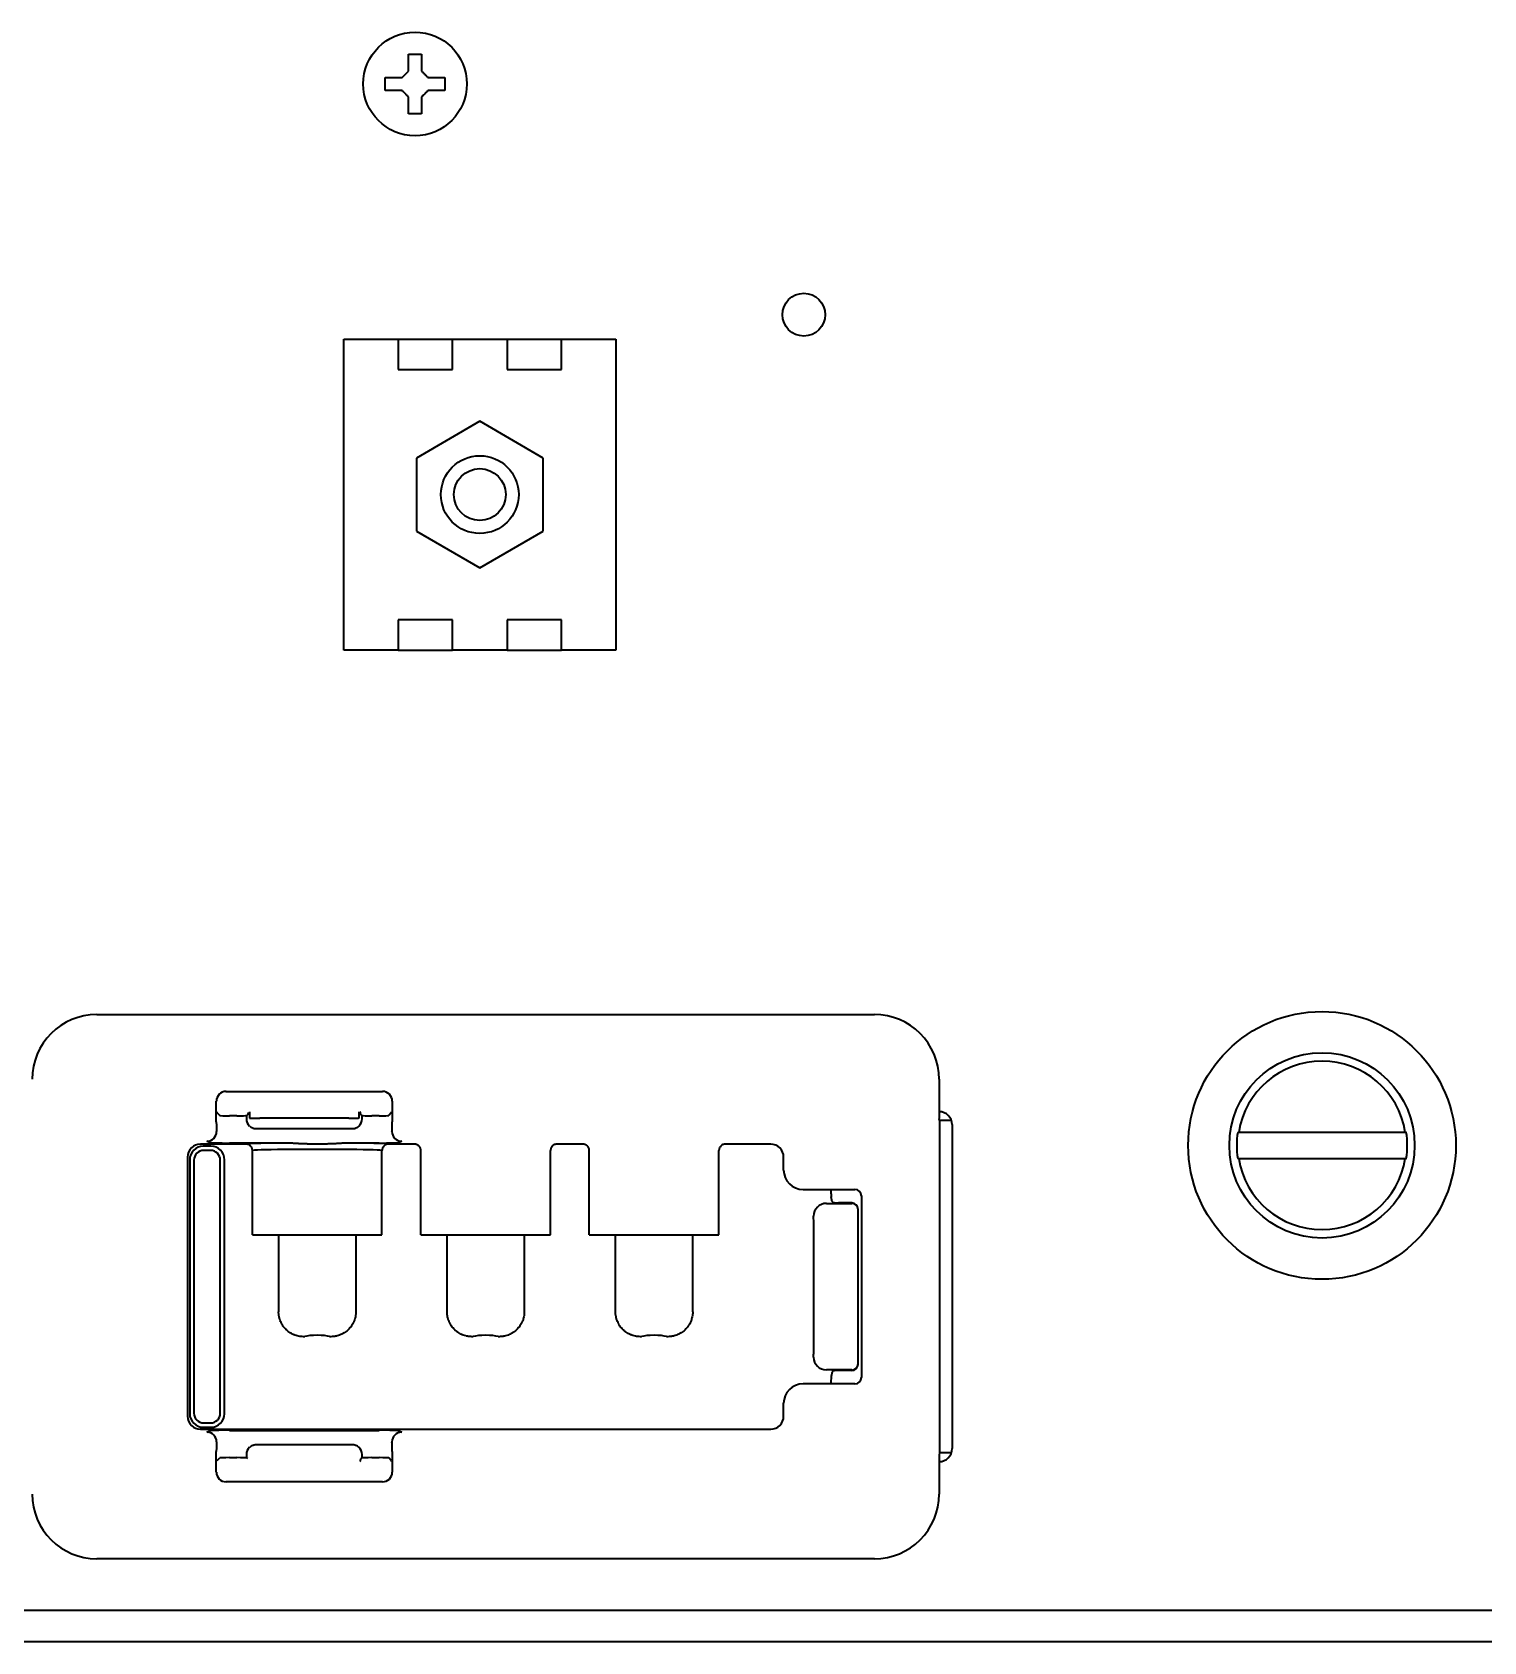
# Model space of a CAD drawing. Extents: x 6327 to 10269, y -393 to 3204.
# Drawn here: x 8973.5 to 9085.6, y 2428.5 to 2552.7 of the extents above; entities that cross this region are included whole.
import ezdxf

# ---------------------------------------------------------------- set-up
doc = ezdxf.new("R2010")
doc.units = 0
doc.header["$LTSCALE"] = 5
doc.layers.add('1', color=7, linetype='CONTINUOUS', true_color=0xffffff)

msp = doc.modelspace()

# ---------------------------------------------------------------- linework, layer by layer
at = {"layer": '1', "color": 7, "linetype": 'Continuous', "lineweight": 35}
for p, q in [((9000.77, 2548.73), (9000.77, 2549.23)), ((9000.77, 2548.23), (9000.77, 2548.73)), ((9005.37, 2549.23), (9005.37, 2548.73)), ((9005.37, 2548.73), (9005.37, 2548.23)), ((8997.57, 2523.55), (8997.57, 2529.05)), ((8997.57, 2529.05), (9001.77, 2529.05)), ((9001.77, 2529.05), (9001.77, 2526.71)), ((9001.77, 2529.05), (9005.97, 2529.05)), ((9005.97, 2526.71), (9005.97, 2529.05)), ((9005.97, 2529.05), (9010.17, 2529.05)), ((9010.17, 2529.05), (9014.37, 2529.05)), ((9010.17, 2529.05), (9010.17, 2526.71)), ((9014.37, 2526.71), (9014.37, 2529.05)), ((9014.37, 2529.05), (9018.57, 2529.05)), ((9018.57, 2529.05), (9018.57, 2523.55)), ((9001.77, 2526.71), (9005.97, 2526.71)), ((9010.17, 2526.71), (9014.37, 2526.71)), ((8997.57, 2510.55), (8997.57, 2523.55)), ((9008.07, 2522.7), (9003.18, 2519.87)), ((9012.97, 2519.87), (9008.07, 2522.7)), ((9018.57, 2523.55), (9018.57, 2510.55)), ((9003.18, 2519.87), (9003.18, 2514.22)), ((9012.97, 2514.22), (9012.97, 2519.87)), ((9003.18, 2514.22), (9008.07, 2511.4)), ((9008.07, 2511.4), (9012.97, 2514.22)), ((8997.57, 2505.05), (8997.57, 2510.55)), ((9018.57, 2510.55), (9018.57, 2505.05)), ((9001.77, 2507.38), (9001.77, 2505.05)), ((9005.97, 2507.38), (9001.77, 2507.38)), ((9005.97, 2505.05), (9005.97, 2507.38)), ((9010.17, 2507.38), (9010.17, 2505.05)), ((9014.37, 2507.38), (9010.17, 2507.38)), ((9014.37, 2505.05), (9014.37, 2507.38)), ((9001.77, 2505.05), (8997.57, 2505.05)), ((9001.77, 2505.05), (9005.97, 2505.05)), ((9010.17, 2505.05), (9005.97, 2505.05)), ((9010.17, 2505.05), (9014.37, 2505.05)), ((9018.57, 2505.05), (9014.37, 2505.05)), ((8978.52, 2476.93), (9038.52, 2476.93)), ((9043.52, 2471.93), (9043.52, 2469.14)), ((8988.48, 2470.99), (9000.56, 2470.99)), ((8987.73, 2468.65), (8987.73, 2470.24)), ((8987.8, 2469.34), (8987.8, 2469.43)), ((8987.8, 2469.34), (8988, 2469.14)), ((8989.31, 2469.12), (8988.75, 2469.12)), ((8990.13, 2469.19), (8990.06, 2469.14)), ((8990.06, 2469.14), (8990.06, 2468.88)), ((8990.3, 2469.43), (8990.3, 2468.93)), ((8998.75, 2468.93), (8998.75, 2469.43)), ((8998.99, 2469.14), (8998.92, 2469.19)), ((8998.99, 2468.88), (8998.99, 2469.14)), ((9000.3, 2469.12), (8999.74, 2469.12)), ((9001.24, 2469.34), (9001.05, 2469.14)), ((9001.25, 2469.43), (9001.24, 2469.34)), ((9001.31, 2470.24), (9001.31, 2468.65)), ((8990.3, 2468.93), (8990.33, 2468.93)), ((8990.33, 2468.93), (8991.08, 2468.93)), ((8990.81, 2468.13), (8991.08, 2468.13)), ((8997.97, 2468.93), (8991.08, 2468.93)), ((8991.08, 2468.13), (8997.97, 2468.13)), ((8997.97, 2468.93), (8998.72, 2468.93)), ((8997.97, 2468.13), (8998.24, 2468.13)), ((8998.75, 2468.93), (8998.72, 2468.93)), ((9043.56, 2468.75), (9043.53, 2468.89)), ((9044.47, 2468.75), (9043.56, 2468.75)), ((9043.56, 2468.75), (9043.56, 2443.1)), ((9044.52, 2468.43), (9044.52, 2443.43)), ((8990.02, 2466.93), (8986.52, 2466.93)), ((8987.32, 2466.77), (8986.73, 2466.77)), ((8987.25, 2467.03), (8987.01, 2467.15)), ((8992.79, 2467.01), (8988.75, 2467.01)), ((9000.3, 2467.01), (8998.26, 2467.01)), ((9003.02, 2466.93), (9001.02, 2466.93)), ((9002.04, 2467.15), (9001.8, 2467.03)), ((9016.02, 2466.93), (9014.02, 2466.93)), ((9030.52, 2466.93), (9027.02, 2466.93)), ((9066.65, 2467.83), (9066.57, 2467.83)), ((9079.58, 2467.83), (9079.5, 2467.83)), ((8985.52, 2465.93), (8985.52, 2445.93)), ((8985.68, 2465.72), (8985.68, 2446.13)), ((8986.01, 2465.69), (8986.01, 2446.16)), ((8987.29, 2466.44), (8986.76, 2466.44)), ((8988.04, 2446.16), (8988.04, 2465.69)), ((8988.37, 2446.13), (8988.37, 2465.72)), ((8990.52, 2459.93), (8990.52, 2466.43)), ((9000.52, 2459.93), (9000.52, 2466.43)), ((9003.52, 2459.93), (9003.52, 2466.43)), ((9013.52, 2459.93), (9013.52, 2466.43)), ((9016.52, 2459.93), (9016.52, 2466.43)), ((9026.52, 2459.93), (9026.52, 2466.43)), ((9031.52, 2464.93), (9031.52, 2465.93)), ((9066.57, 2465.83), (9066.65, 2465.83)), ((9079.5, 2465.83), (9079.58, 2465.83)), ((9033.02, 2463.43), (9033.25, 2463.43)), ((9033.25, 2463.43), (9037.02, 2463.43)), ((9035.17, 2463.35), (9035.17, 2463.4)), ((9037.52, 2462.93), (9037.52, 2448.93)), ((9034.83, 2462.35), (9036.77, 2462.35)), ((9035.26, 2462.48), (9035.18, 2462.85)), ((9036.77, 2462.4), (9035.76, 2462.4)), ((9037.27, 2461.86), (9037.27, 2461.89)), ((9037.27, 2460.87), (9037.27, 2461.86)), ((9033.83, 2460.87), (9033.83, 2450.98)), ((9037.27, 2450.98), (9037.27, 2460.87)), ((8990.52, 2459.93), (9000.52, 2459.93)), ((8992.54, 2459.93), (8992.54, 2454)), ((8998.5, 2459.93), (8998.5, 2454)), ((9003.52, 2459.93), (9013.52, 2459.93)), ((9005.54, 2454), (9005.54, 2459.93)), ((9011.5, 2459.93), (9011.5, 2454)), ((9016.52, 2459.93), (9026.52, 2459.93)), ((9018.54, 2454), (9018.54, 2459.93)), ((9024.5, 2454), (9024.5, 2459.93)), ((9037.27, 2449.99), (9037.27, 2450.98)), ((9036.77, 2449.5), (9034.83, 2449.5)), ((9035.26, 2449.37), (9035.18, 2449)), ((9036.77, 2449.46), (9035.76, 2449.46)), ((9037.27, 2449.96), (9037.27, 2449.99)), ((9033.25, 2448.43), (9033.02, 2448.43)), ((9037.02, 2448.43), (9033.25, 2448.43)), ((9035.17, 2448.45), (9035.17, 2448.51)), ((9031.52, 2445.93), (9031.52, 2446.93)), ((8986.52, 2444.93), (9030.52, 2444.93)), ((8986.73, 2445.08), (8987.32, 2445.08)), ((8986.76, 2445.41), (8987.29, 2445.41)), ((8987.01, 2444.7), (8987.25, 2444.82)), ((8988.75, 2444.84), (9000.3, 2444.84)), ((9001.8, 2444.82), (9002.04, 2444.7)), ((8987.73, 2441.61), (8987.73, 2443.2)), ((8991.08, 2443.73), (8990.81, 2443.73)), ((8997.97, 2443.73), (8991.08, 2443.73)), ((8998.24, 2443.73), (8997.97, 2443.73)), ((9001.31, 2443.2), (9001.31, 2441.61)), ((9043.56, 2443.1), (9043.53, 2442.96)), ((9044.47, 2443.1), (9043.56, 2443.1)), ((8987.8, 2442.52), (8988, 2442.71)), ((8989.31, 2442.73), (8988.75, 2442.73)), ((8990.06, 2442.98), (8990.06, 2442.71)), ((8990.06, 2442.71), (8990.13, 2442.66)), ((8998.92, 2442.66), (8998.99, 2442.71)), ((8998.99, 2442.71), (8998.99, 2442.98)), ((9000.3, 2442.73), (8999.73, 2442.73)), ((9001.24, 2442.52), (9001.05, 2442.71)), ((9001.24, 2442.52), (9001.25, 2442.43)), ((9043.52, 2442.72), (9043.52, 2439.93)), ((9000.56, 2440.86), (8988.48, 2440.86)), ((9038.52, 2434.93), (8978.52, 2434.93)), ((9134.06, 2430.93), (8717.37, 2430.93)), ((9090.94, 2428.53), (8834.5, 2428.53))]:
    msp.add_line(p, q, dxfattribs=at)
for centre, radius in [((9003.07, 2548.73), 4), ((9033.07, 2530.93), 1.65), ((9008.07, 2517.05), 3), ((9008.07, 2517.05), 2), ((9073.07, 2466.83), 10.33), ((9073.07, 2466.83), 7.15)]:
    msp.add_circle(centre, radius, dxfattribs=at)
for centre, radius, start, end in [((8978.52, 2471.93), 5, 90, 180), ((9038.52, 2471.93), 5, 0, 90), ((9073.07, 2466.83), 6.5, 8.8499, 171.1501), ((9043.52, 2468.43), 1, 0, 90), ((8986.52, 2465.93), 1, 90, 180), ((9030.52, 2465.93), 1, 0, 90), ((9073.07, 2466.83), 6.58, 171.2603, 188.7397), ((9073.07, 2466.83), 6.58, 351.2603, 8.7397), ((9073.07, 2466.83), 6.5, 188.8499, 351.1501), ((9037.02, 2462.93), 0.5, 0, 90), ((9037.02, 2448.93), 0.5, 270, 0), ((8986.52, 2445.93), 1, 180, 270), ((9030.52, 2445.93), 1, 270, 0), ((9043.52, 2443.43), 1, 270, 0), ((8978.52, 2439.93), 5, 180, 270), ((9038.52, 2439.93), 5, 270, 0)]:
    msp.add_arc(centre, radius, start, end, dxfattribs=at)
for centre, major_axis, ratio, start_param, end_param in [((8988.49, 2470.24), (0.532, -0.532), 0.996359, 2.356803, 3.926382), ((9000.56, 2470.24), (-0.532, -0.532), 0.996359, 2.356803, 3.926382), ((8988.75, 2469.14), (0.75, 0), 0.034921, 3.176499, 4.712389), ((8989.31, 2469.14), (0.755, 0), 0.034921, 4.712389, 6.230825), ((8999.74, 2469.14), (0.755, 0), 0.034921, 3.193953, 4.712389), ((9000.3, 2469.14), (0.75, 0), 0.034921, 4.712389, 6.248279), ((9043.53, 2469.14), (0, -0.25), 0.034921, 4.712389, 6.108652), ((8987.01, 2467.9), (-0.335, -0.671), 0.999239, 0.46383, 2.034018), ((8987.76, 2468.65), (0, -0.75), 0.034921, 4.712389, 6.265732), ((8990.81, 2468.88), (0.753, 0), 0.995884, 3.141593, 3.977903), ((8998.23, 2468.88), (0.753, 0), 0.995884, 5.446875, 6.283185), ((9001.29, 2468.65), (0, -0.75), 0.034921, 0.017453, 1.570796), ((9002.04, 2467.9), (0.335, -0.671), 0.999239, 4.249168, 5.819355), ((8986.73, 2465.72), (-0.743, 0.743), 0.999695, 5.497939, 7.068431), ((8988.75, 2467.04), (1.5, 0), 0.017455, 3.176499, 4.712389), ((8987.32, 2465.72), (0.743, 0.743), 0.999695, 5.497939, 7.068431), ((8995.52, 2466.93), (5.5, 0), 0.017455, 2.091232, 3.140006), ((8995.52, 2466.93), (5.5, 0), 0.017455, 0.001587, 1.050361), ((9000.3, 2467.04), (1.5, 0), 0.017455, 4.712389, 6.248279), ((8986.76, 2465.69), (0.53, 0.53), 0.999695, 0.78555, 2.356042), ((8987.29, 2465.69), (0.53, -0.53), 0.999695, 0.78555, 2.356042), ((8995.52, 2466.43), (5, 0), 0.019201, 0, 3.141593), ((9033.02, 2464.93), (1.5, 0), 0.999848, 3.141593, 4.712389), ((9035.19, 2463.35), (0, -0.5), 0.034921, 4.712389, 6.108652), ((9034.83, 2461.37), (0.995, 0.099), 0.984662, 1.473629, 3.041395), ((9035.76, 2462.49), (0.5, 0), 0.176327, 3.176499, 4.712389), ((9036.77, 2461.89), (0, 0.508), 0.984808, 4.712389, 6.283185), ((9036.77, 2461.86), (-0.5, 0), 0.984808, 3.141593, 4.712389), ((9033.83, 2460.87), (0, -0.5), 0.017455, 1.570796, 2.96706), ((8995.52, 2451.99), (1.07, 0), 0.176327, 0.462409, 2.679184), ((9008.52, 2451.99), (1.07, 0), 0.176327, 0.462409, 2.679184), ((9021.52, 2451.99), (1.07, 0), 0.176327, 0.462409, 2.679184), ((9033.83, 2450.98), (0, -0.5), 0.017455, 0.174533, 1.570796), ((9034.83, 2450.49), (0.995, -0.099), 0.984662, 3.241791, 4.809556), ((9035.76, 2449.37), (0.5, 0), 0.176327, 1.570796, 3.106686), ((9036.77, 2449.99), (-0.5, 0), 0.984808, 1.570796, 3.141593), ((9036.77, 2449.96), (0, 0.508), 0.984808, 3.141593, 4.712389), ((9033.02, 2446.93), (-1.5, 0), 0.999848, 4.712389, 6.283185), ((9035.19, 2448.51), (0, -0.5), 0.034921, 3.316126, 4.712389), ((8986.73, 2446.13), (-0.743, -0.743), 0.999695, 5.497939, 7.068431), ((8986.76, 2446.16), (-0.53, 0.53), 0.999695, 0.78555, 2.356042), ((8987.29, 2446.16), (-0.53, -0.53), 0.999695, 0.78555, 2.356042), ((8987.32, 2446.13), (0.743, -0.743), 0.999695, 5.497939, 7.068431), ((8987.01, 2443.95), (-0.335, 0.671), 0.999239, 4.249168, 5.819355), ((8988.75, 2444.82), (1.5, 0), 0.017455, 1.570796, 3.106686), ((9000.3, 2444.82), (1.5, 0), 0.017455, 0.034907, 1.570796), ((9002.04, 2443.95), (0.335, 0.671), 0.999239, 0.46383, 2.034018), ((8987.76, 2443.2), (0, -0.75), 0.034921, 3.159046, 4.712389), ((8990.81, 2442.98), (0.753, 0), 0.995902, 2.301583, 3.141593), ((8998.23, 2442.98), (0.753, 0), 0.995902, 0, 0.84001), ((9001.29, 2443.2), (0, -0.75), 0.034921, 1.570796, 3.124139), ((8988.75, 2442.71), (0.75, 0), 0.034921, 1.570796, 3.106686), ((8989.31, 2442.71), (0.75, 0), 0.034921, 0.05236, 1.570796), ((8999.73, 2442.71), (0.75, 0), 0.034921, 1.570796, 3.089233), ((9000.3, 2442.71), (0.75, 0), 0.034921, 0.034907, 1.570796), ((9043.53, 2442.72), (0, -0.25), 0.034921, 3.316126, 4.712389), ((8988.49, 2441.62), (-0.532, -0.532), 0.996359, 5.498396, 7.067974), ((9000.56, 2441.62), (0.532, -0.532), 0.996359, 5.498396, 7.067974)]:
    msp.add_ellipse(centre, major_axis=major_axis, ratio=ratio, start_param=start_param, end_param=end_param, dxfattribs=at)
for points in [[(9002.57, 2549.73), (9002.57, 2549.78), (9002.57, 2549.89), (9002.57, 2550.05), (9002.57, 2550.21), (9002.57, 2550.36), (9002.57, 2550.52), (9002.57, 2550.67), (9002.57, 2550.84), (9002.57, 2550.96), (9002.57, 2551.03)], [(9002.57, 2551.03), (9002.74, 2551.03), (9003.07, 2551.03), (9003.41, 2551.03), (9003.57, 2551.03)], [(9002.07, 2549.23), (9002.1, 2549.25), (9002.14, 2549.3), (9002.22, 2549.37), (9002.29, 2549.44), (9002.36, 2549.51), (9002.43, 2549.58), (9002.5, 2549.65), (9002.55, 2549.7), (9002.57, 2549.73)], [(9003.57, 2549.73), (9003.6, 2549.7), (9003.65, 2549.65), (9003.72, 2549.58), (9003.8, 2549.5), (9003.87, 2549.43), (9003.93, 2549.36), (9004, 2549.3), (9004.05, 2549.25), (9004.07, 2549.23)], [(9004.07, 2549.23), (9004.13, 2549.23), (9004.24, 2549.23), (9004.4, 2549.23), (9004.56, 2549.23), (9004.71, 2549.23), (9004.86, 2549.23), (9005.02, 2549.23), (9005.19, 2549.23), (9005.31, 2549.23), (9005.37, 2549.23)], [(9002.07, 2548.23), (9002.02, 2548.23), (9001.91, 2548.23), (9001.75, 2548.23), (9001.59, 2548.23), (9001.43, 2548.23), (9001.28, 2548.23), (9001.13, 2548.23), (9000.96, 2548.23), (9000.84, 2548.23), (9000.77, 2548.23)], [(9002.57, 2547.73), (9002.55, 2547.75), (9002.5, 2547.8), (9002.42, 2547.88), (9002.35, 2547.95), (9002.28, 2548.02), (9002.21, 2548.09), (9002.14, 2548.16), (9002.1, 2548.2), (9002.07, 2548.23)], [(9004.07, 2548.23), (9004.05, 2548.2), (9004, 2548.15), (9003.93, 2548.08), (9003.86, 2548.01), (9003.79, 2547.94), (9003.72, 2547.87), (9003.64, 2547.8), (9003.6, 2547.75), (9003.57, 2547.73)], [(9003.57, 2547.73), (9003.57, 2547.67), (9003.57, 2547.56), (9003.57, 2547.4), (9003.57, 2547.24), (9003.57, 2547.09), (9003.57, 2546.94), (9003.57, 2546.78), (9003.57, 2546.61), (9003.57, 2546.49), (9003.57, 2546.43)], [(9003.57, 2546.43), (9003.41, 2546.43), (9003.07, 2546.43), (9002.74, 2546.43), (9002.57, 2546.43)], [(9079.5, 2467.83), (9079.23, 2467.83), (9078.71, 2467.83), (9078, 2467.83), (9077.35, 2467.83), (9076.75, 2467.83), (9076.19, 2467.83), (9075.69, 2467.83), (9075.23, 2467.83), (9074.81, 2467.83), (9074.44, 2467.83), (9074.1, 2467.83), (9073.81, 2467.83), (9073.56, 2467.83), (9073.32, 2467.83), (9073.07, 2467.83), (9072.83, 2467.83), (9072.58, 2467.83), (9072.33, 2467.83), (9072.04, 2467.83), (9071.71, 2467.83), (9071.33, 2467.83), (9070.92, 2467.83), (9070.46, 2467.83), (9069.95, 2467.83), (9069.4, 2467.83), (9068.8, 2467.83), (9068.14, 2467.83), (9067.43, 2467.83), (9066.92, 2467.83), (9066.65, 2467.83)], [(9066.65, 2465.83), (9066.92, 2465.83), (9067.43, 2465.83), (9068.14, 2465.83), (9068.8, 2465.83), (9069.4, 2465.83), (9069.95, 2465.83), (9070.46, 2465.83), (9070.92, 2465.83), (9071.34, 2465.83), (9071.71, 2465.83), (9072.04, 2465.83), (9072.33, 2465.83), (9072.59, 2465.83), (9072.83, 2465.83), (9073.07, 2465.83), (9073.32, 2465.83), (9073.56, 2465.83), (9073.82, 2465.83), (9074.11, 2465.83), (9074.44, 2465.83), (9074.81, 2465.83), (9075.23, 2465.83), (9075.69, 2465.83), (9076.2, 2465.83), (9076.75, 2465.83), (9077.35, 2465.83), (9078, 2465.83), (9078.71, 2465.83), (9079.23, 2465.83), (9079.5, 2465.83)]]:
    msp.add_open_spline(points, degree=3, dxfattribs=at)
for points, knots in [([(9003.57, 2551.03), (9003.57, 2550.82), (9003.57, 2550.61), (9003.57, 2550.29), (9003.57, 2550.18), (9003.57, 2549.95), (9003.57, 2549.84), (9003.57, 2549.73)], [0, 0, 0, 0, 0.5, 0.5, 0.75, 0.75, 1, 1, 1, 1]), ([(9000.77, 2549.23), (9000.98, 2549.23), (9001.19, 2549.23), (9001.51, 2549.23), (9001.62, 2549.23), (9001.84, 2549.23), (9001.96, 2549.23), (9002.07, 2549.23)], [0, 0, 0, 0, 0.5, 0.5, 0.75, 0.75, 1, 1, 1, 1]), ([(9002.57, 2546.43), (9002.57, 2546.63), (9002.57, 2546.84), (9002.57, 2547.16), (9002.57, 2547.27), (9002.57, 2547.5), (9002.57, 2547.61), (9002.57, 2547.73)], [0, 0, 0, 0, 0.5, 0.5, 0.75, 0.75, 1, 1, 1, 1]), ([(9005.37, 2548.23), (9005.17, 2548.23), (9004.96, 2548.23), (9004.64, 2548.23), (9004.53, 2548.23), (9004.3, 2548.23), (9004.19, 2548.23), (9004.07, 2548.23)], [0, 0, 0, 0, 0.5, 0.5, 0.75, 0.75, 1, 1, 1, 1]), ([(8990.19, 2469.38), (8990.19, 2469.38), (8990.19, 2469.36), (8990.18, 2469.32), (8990.17, 2469.27), (8990.16, 2469.23), (8990.14, 2469.2), (8990.13, 2469.19), (8990.13, 2469.19)], [0, 0, 0, 0, 0.005451, 0.204361, 0.403271, 0.60218, 0.80109, 1, 1, 1, 1]), ([(8998.92, 2469.19), (8998.91, 2469.19), (8998.9, 2469.2), (8998.89, 2469.24), (8998.88, 2469.26), (8998.87, 2469.3), (8998.87, 2469.32), (8998.86, 2469.35), (8998.85, 2469.37), (8998.85, 2469.4), (8998.85, 2469.41), (8998.84, 2469.42)], [0, 0, 0, 0, 0.301376, 0.301376, 0.602751, 0.602751, 0.753439, 0.753439, 0.904127, 0.904127, 1, 1, 1, 1]), ([(8990.31, 2468.32), (8990.33, 2468.3), (8990.34, 2468.29), (8990.38, 2468.26), (8990.4, 2468.25), (8990.46, 2468.21), (8990.5, 2468.19), (8990.55, 2468.17), (8990.56, 2468.17), (8990.59, 2468.16), (8990.62, 2468.15), (8990.65, 2468.14), (8990.72, 2468.13), (8990.76, 2468.13), (8990.81, 2468.13)], [0, 0, 0, 0, 0.125, 0.125, 0.25, 0.25, 0.5, 0.5, 0.5625, 0.5625, 0.625, 0.75, 0.75, 1, 1, 1, 1]), ([(8998.24, 2468.13), (8998.25, 2468.13), (8998.26, 2468.13), (8998.29, 2468.13), (8998.3, 2468.13), (8998.33, 2468.13), (8998.38, 2468.14), (8998.43, 2468.15), (8998.46, 2468.16), (8998.49, 2468.17), (8998.5, 2468.17), (8998.55, 2468.19), (8998.59, 2468.21), (8998.65, 2468.25), (8998.67, 2468.26), (8998.7, 2468.29), (8998.72, 2468.3), (8998.74, 2468.32)], [0, 0, 0, 0, 0.0625, 0.0625, 0.125, 0.125, 0.25, 0.375, 0.4375, 0.4375, 0.5, 0.5, 0.75, 0.75, 0.875, 0.875, 1, 1, 1, 1]), ([(8990.52, 2466.43), (8990.52, 2466.46), (8990.52, 2466.49), (8990.51, 2466.54), (8990.51, 2466.56), (8990.5, 2466.59), (8990.49, 2466.6), (8990.47, 2466.65), (8990.46, 2466.68), (8990.43, 2466.72), (8990.42, 2466.73), (8990.4, 2466.76), (8990.39, 2466.77), (8990.35, 2466.8), (8990.33, 2466.82), (8990.29, 2466.85), (8990.27, 2466.86), (8990.24, 2466.87), (8990.21, 2466.89), (8990.18, 2466.9), (8990.15, 2466.91), (8990.14, 2466.91), (8990.09, 2466.92), (8990.06, 2466.93), (8990.02, 2466.93)], [0, 0, 0, 0, 0.125, 0.125, 0.1875, 0.1875, 0.25, 0.25, 0.375, 0.375, 0.4375, 0.4375, 0.5, 0.5, 0.625, 0.625, 0.6875, 0.6875, 0.75, 0.8125, 0.8125, 0.875, 0.875, 1, 1, 1, 1]), ([(8995.52, 2466.92), (8995.49, 2466.92), (8995.43, 2466.92), (8995.35, 2466.92), (8995.26, 2466.92), (8995.17, 2466.93), (8995.08, 2466.93), (8994.99, 2466.93), (8994.9, 2466.93), (8994.81, 2466.93), (8994.72, 2466.94), (8994.63, 2466.94), (8994.54, 2466.94), (8994.45, 2466.95), (8994.36, 2466.95), (8994.27, 2466.96), (8994.18, 2466.96), (8994.1, 2466.96), (8994.03, 2466.97), (8993.97, 2466.97), (8993.9, 2466.97), (8993.84, 2466.98), (8993.78, 2466.98), (8993.72, 2466.98), (8993.67, 2466.99), (8993.61, 2466.99), (8993.55, 2466.99), (8993.5, 2466.99), (8993.44, 2466.99), (8993.39, 2467), (8993.33, 2467), (8993.28, 2467), (8993.23, 2467), (8993.18, 2467), (8993.12, 2467.01), (8993.07, 2467.01), (8993.02, 2467.01), (8992.98, 2467.01), (8992.93, 2467.01), (8992.88, 2467.01), (8992.83, 2467.01), (8992.8, 2467.01), (8992.79, 2467.01)], [0, 0, 0, 0, 0.031567, 0.063213, 0.094945, 0.126766, 0.158683, 0.1907, 0.222824, 0.25506, 0.287412, 0.319888, 0.352493, 0.385232, 0.418112, 0.451138, 0.484317, 0.517655, 0.54066, 0.563411, 0.585907, 0.608148, 0.630137, 0.651871, 0.673353, 0.694581, 0.715557, 0.736281, 0.756752, 0.776972, 0.796939, 0.816655, 0.836119, 0.855332, 0.874294, 0.893005, 0.911465, 0.929673, 0.947631, 0.965338, 0.982794, 1, 1, 1, 1]), ([(8998.26, 2467.01), (8998.24, 2467.01), (8998.22, 2467.01), (8998.18, 2467.01), (8998.14, 2467.01), (8998.09, 2467.01), (8998.05, 2467.01), (8998.01, 2467.01), (8997.97, 2467.01), (8997.93, 2467.01), (8997.89, 2467), (8997.85, 2467), (8997.81, 2467), (8997.77, 2467), (8997.73, 2467), (8997.69, 2467), (8997.65, 2467), (8997.61, 2466.99), (8997.56, 2466.99), (8997.52, 2466.99), (8997.48, 2466.99), (8997.44, 2466.99), (8997.4, 2466.99), (8997.36, 2466.98), (8997.32, 2466.98), (8997.28, 2466.98), (8997.24, 2466.98), (8997.2, 2466.98), (8997.16, 2466.97), (8997.11, 2466.97), (8997.07, 2466.97), (8997.03, 2466.97), (8996.99, 2466.96), (8996.95, 2466.96), (8996.91, 2466.96), (8996.87, 2466.96), (8996.83, 2466.96), (8996.78, 2466.95), (8996.74, 2466.95), (8996.7, 2466.95), (8996.66, 2466.95), (8996.62, 2466.95), (8996.58, 2466.95), (8996.54, 2466.94), (8996.49, 2466.94), (8996.45, 2466.94), (8996.41, 2466.94), (8996.37, 2466.94), (8996.33, 2466.94), (8996.28, 2466.93), (8996.24, 2466.93), (8996.2, 2466.93), (8996.16, 2466.93), (8996.12, 2466.93), (8996.07, 2466.93), (8996.03, 2466.93), (8995.99, 2466.93), (8995.95, 2466.93), (8995.9, 2466.93), (8995.86, 2466.92), (8995.82, 2466.92), (8995.78, 2466.92), (8995.73, 2466.92), (8995.69, 2466.92), (8995.65, 2466.92), (8995.61, 2466.92), (8995.56, 2466.92), (8995.54, 2466.92), (8995.52, 2466.92)], [0, 0, 0, 0, 0.015275, 0.030535, 0.04578, 0.061009, 0.076225, 0.091427, 0.106616, 0.121793, 0.136957, 0.15211, 0.167253, 0.182384, 0.197506, 0.212619, 0.227723, 0.242819, 0.257908, 0.272989, 0.288065, 0.303134, 0.318199, 0.333259, 0.348315, 0.363367, 0.378417, 0.393464, 0.40851, 0.423555, 0.438599, 0.453643, 0.468688, 0.483734, 0.498782, 0.513833, 0.528886, 0.543943, 0.559004, 0.574069, 0.58914, 0.604217, 0.6193, 0.634389, 0.649487, 0.664592, 0.679705, 0.694828, 0.70996, 0.725103, 0.740256, 0.75542, 0.770596, 0.785784, 0.800985, 0.8162, 0.831428, 0.846671, 0.861928, 0.877201, 0.89249, 0.907795, 0.923117, 0.938457, 0.953814, 0.96919, 0.984585, 1, 1, 1, 1]), ([(9001.02, 2466.93), (9000.99, 2466.93), (9000.96, 2466.92), (9000.91, 2466.91), (9000.89, 2466.91), (9000.86, 2466.9), (9000.85, 2466.89), (9000.8, 2466.88), (9000.77, 2466.86), (9000.73, 2466.83), (9000.72, 2466.82), (9000.69, 2466.8), (9000.68, 2466.79), (9000.65, 2466.76), (9000.63, 2466.73), (9000.6, 2466.69), (9000.59, 2466.68), (9000.57, 2466.65), (9000.56, 2466.62), (9000.55, 2466.59), (9000.54, 2466.56), (9000.54, 2466.54), (9000.53, 2466.49), (9000.52, 2466.46), (9000.52, 2466.43)], [0, 0, 0, 0, 0.125, 0.125, 0.1875, 0.1875, 0.25, 0.25, 0.375, 0.375, 0.4375, 0.4375, 0.5, 0.5, 0.625, 0.625, 0.6875, 0.6875, 0.75, 0.8125, 0.8125, 0.875, 0.875, 1, 1, 1, 1]), ([(9003.52, 2466.43), (9003.52, 2466.46), (9003.52, 2466.49), (9003.51, 2466.54), (9003.51, 2466.56), (9003.5, 2466.59), (9003.49, 2466.6), (9003.47, 2466.65), (9003.46, 2466.68), (9003.43, 2466.72), (9003.42, 2466.73), (9003.4, 2466.76), (9003.39, 2466.77), (9003.35, 2466.8), (9003.33, 2466.82), (9003.29, 2466.85), (9003.27, 2466.86), (9003.24, 2466.87), (9003.21, 2466.89), (9003.18, 2466.9), (9003.15, 2466.91), (9003.14, 2466.91), (9003.09, 2466.92), (9003.06, 2466.93), (9003.02, 2466.93)], [0, 0, 0, 0, 0.125, 0.125, 0.1875, 0.1875, 0.25, 0.25, 0.375, 0.375, 0.4375, 0.4375, 0.5, 0.5, 0.625, 0.625, 0.6875, 0.6875, 0.75, 0.8125, 0.8125, 0.875, 0.875, 1, 1, 1, 1]), ([(9014.02, 2466.93), (9013.99, 2466.93), (9013.96, 2466.92), (9013.91, 2466.91), (9013.89, 2466.91), (9013.86, 2466.9), (9013.85, 2466.89), (9013.8, 2466.88), (9013.77, 2466.86), (9013.73, 2466.83), (9013.72, 2466.82), (9013.69, 2466.8), (9013.68, 2466.79), (9013.65, 2466.76), (9013.63, 2466.73), (9013.6, 2466.69), (9013.59, 2466.68), (9013.57, 2466.65), (9013.56, 2466.62), (9013.55, 2466.59), (9013.54, 2466.56), (9013.54, 2466.54), (9013.53, 2466.49), (9013.52, 2466.46), (9013.52, 2466.43)], [0, 0, 0, 0, 0.125, 0.125, 0.1875, 0.1875, 0.25, 0.25, 0.375, 0.375, 0.4375, 0.4375, 0.5, 0.5, 0.625, 0.625, 0.6875, 0.6875, 0.75, 0.8125, 0.8125, 0.875, 0.875, 1, 1, 1, 1]), ([(9016.52, 2466.43), (9016.52, 2466.46), (9016.52, 2466.49), (9016.51, 2466.54), (9016.51, 2466.56), (9016.5, 2466.59), (9016.49, 2466.6), (9016.47, 2466.65), (9016.46, 2466.68), (9016.43, 2466.72), (9016.42, 2466.73), (9016.4, 2466.76), (9016.39, 2466.77), (9016.35, 2466.8), (9016.33, 2466.82), (9016.29, 2466.85), (9016.27, 2466.86), (9016.24, 2466.87), (9016.21, 2466.89), (9016.18, 2466.9), (9016.15, 2466.91), (9016.14, 2466.91), (9016.09, 2466.92), (9016.06, 2466.93), (9016.02, 2466.93)], [0, 0, 0, 0, 0.125, 0.125, 0.1875, 0.1875, 0.25, 0.25, 0.375, 0.375, 0.4375, 0.4375, 0.5, 0.5, 0.625, 0.625, 0.6875, 0.6875, 0.75, 0.8125, 0.8125, 0.875, 0.875, 1, 1, 1, 1]), ([(9027.02, 2466.93), (9026.99, 2466.93), (9026.96, 2466.92), (9026.91, 2466.91), (9026.89, 2466.91), (9026.86, 2466.9), (9026.85, 2466.89), (9026.8, 2466.88), (9026.77, 2466.86), (9026.73, 2466.83), (9026.72, 2466.82), (9026.69, 2466.8), (9026.68, 2466.79), (9026.65, 2466.76), (9026.63, 2466.73), (9026.6, 2466.69), (9026.59, 2466.68), (9026.57, 2466.65), (9026.56, 2466.62), (9026.55, 2466.59), (9026.54, 2466.56), (9026.54, 2466.54), (9026.53, 2466.49), (9026.52, 2466.46), (9026.52, 2466.43)], [0, 0, 0, 0, 0.125, 0.125, 0.1875, 0.1875, 0.25, 0.25, 0.375, 0.375, 0.4375, 0.4375, 0.5, 0.5, 0.625, 0.625, 0.6875, 0.6875, 0.75, 0.8125, 0.8125, 0.875, 0.875, 1, 1, 1, 1]), ([(8994.56, 2452.07), (8994.5, 2452.07), (8994.43, 2452.07), (8994.33, 2452.08), (8994.3, 2452.08), (8994.24, 2452.08), (8994.2, 2452.09), (8994.11, 2452.1), (8994.05, 2452.12), (8993.92, 2452.15), (8993.86, 2452.17), (8993.77, 2452.2), (8993.74, 2452.21), (8993.68, 2452.24), (8993.65, 2452.25), (8993.56, 2452.29), (8993.5, 2452.33), (8993.39, 2452.4), (8993.34, 2452.43), (8993.26, 2452.49), (8993.23, 2452.51), (8993.18, 2452.56), (8993.16, 2452.58), (8993.09, 2452.65), (8993, 2452.74), (8992.92, 2452.84), (8992.86, 2452.92), (8992.85, 2452.95), (8992.82, 2452.99), (8992.81, 2453.01), (8992.8, 2453.04), (8992.76, 2453.11), (8992.69, 2453.24), (8992.65, 2453.36), (8992.62, 2453.45), (8992.61, 2453.49), (8992.59, 2453.55), (8992.59, 2453.58), (8992.55, 2453.74), (8992.54, 2453.87), (8992.54, 2454)], [0, 0, 0, 0, 0.0625, 0.0625, 0.09375, 0.09375, 0.125, 0.125, 0.1875, 0.1875, 0.25, 0.25, 0.28125, 0.28125, 0.3125, 0.3125, 0.375, 0.375, 0.4375, 0.4375, 0.46875, 0.46875, 0.5, 0.5, 0.5625, 0.625, 0.625, 0.65625, 0.65625, 0.671875, 0.671875, 0.6875, 0.75, 0.8125, 0.8125, 0.84375, 0.84375, 0.875, 0.875, 1, 1, 1, 1]), ([(8998.5, 2454), (8998.5, 2453.97), (8998.5, 2453.94), (8998.5, 2453.87), (8998.5, 2453.84), (8998.49, 2453.74), (8998.47, 2453.61), (8998.44, 2453.49), (8998.41, 2453.39), (8998.4, 2453.36), (8998.38, 2453.3), (8998.36, 2453.27), (8998.33, 2453.18), (8998.27, 2453.06), (8998.2, 2452.95), (8998.14, 2452.87), (8998.13, 2452.84), (8998.09, 2452.79), (8998.06, 2452.77), (8998, 2452.69), (8997.91, 2452.6), (8997.81, 2452.51), (8997.71, 2452.43), (8997.66, 2452.4), (8997.57, 2452.34), (8997.54, 2452.33), (8997.49, 2452.3), (8997.46, 2452.28), (8997.37, 2452.24), (8997.31, 2452.21), (8997.19, 2452.17), (8997.13, 2452.15), (8997.03, 2452.12), (8997, 2452.12), (8996.94, 2452.1), (8996.9, 2452.1), (8996.81, 2452.08), (8996.74, 2452.08), (8996.61, 2452.07), (8996.55, 2452.07), (8996.48, 2452.07)], [0, 0, 0, 0, 0.03125, 0.03125, 0.0625, 0.0625, 0.125, 0.1875, 0.1875, 0.21875, 0.21875, 0.25, 0.25, 0.3125, 0.375, 0.375, 0.40625, 0.40625, 0.4375, 0.4375, 0.5, 0.5625, 0.5625, 0.625, 0.625, 0.65625, 0.65625, 0.6875, 0.6875, 0.75, 0.75, 0.8125, 0.8125, 0.84375, 0.84375, 0.875, 0.875, 0.9375, 0.9375, 1, 1, 1, 1]), ([(9007.56, 2452.07), (9007.5, 2452.07), (9007.43, 2452.07), (9007.3, 2452.08), (9007.24, 2452.08), (9007.14, 2452.1), (9007.11, 2452.1), (9007.05, 2452.12), (9007.01, 2452.12), (9006.92, 2452.15), (9006.86, 2452.17), (9006.76, 2452.2), (9006.73, 2452.21), (9006.67, 2452.24), (9006.64, 2452.25), (9006.56, 2452.3), (9006.5, 2452.33), (9006.39, 2452.4), (9006.34, 2452.43), (9006.27, 2452.48), (9006.26, 2452.49), (9006.23, 2452.51), (9006.22, 2452.52), (9006.18, 2452.56), (9006.16, 2452.58), (9006.09, 2452.65), (9006, 2452.74), (9005.92, 2452.84), (9005.86, 2452.92), (9005.85, 2452.95), (9005.81, 2453.01), (9005.8, 2453.04), (9005.75, 2453.12), (9005.69, 2453.24), (9005.63, 2453.42), (9005.59, 2453.55), (9005.57, 2453.64), (9005.57, 2453.68), (9005.56, 2453.74), (9005.56, 2453.77), (9005.55, 2453.87), (9005.54, 2453.94), (9005.54, 2454)], [0, 0, 0, 0, 0.0625, 0.0625, 0.125, 0.125, 0.15625, 0.15625, 0.1875, 0.1875, 0.25, 0.25, 0.28125, 0.28125, 0.3125, 0.3125, 0.375, 0.375, 0.4375, 0.4375, 0.453125, 0.453125, 0.46875, 0.46875, 0.5, 0.5, 0.5625, 0.625, 0.625, 0.65625, 0.65625, 0.6875, 0.6875, 0.75, 0.8125, 0.875, 0.875, 0.90625, 0.90625, 0.9375, 0.9375, 1, 1, 1, 1]), ([(9011.5, 2454), (9011.5, 2453.97), (9011.5, 2453.94), (9011.5, 2453.87), (9011.5, 2453.84), (9011.49, 2453.74), (9011.47, 2453.61), (9011.44, 2453.49), (9011.41, 2453.39), (9011.4, 2453.36), (9011.38, 2453.3), (9011.36, 2453.27), (9011.33, 2453.18), (9011.27, 2453.06), (9011.2, 2452.95), (9011.14, 2452.87), (9011.13, 2452.84), (9011.09, 2452.79), (9011.06, 2452.77), (9011, 2452.69), (9010.91, 2452.6), (9010.81, 2452.51), (9010.71, 2452.43), (9010.66, 2452.4), (9010.57, 2452.34), (9010.54, 2452.33), (9010.49, 2452.3), (9010.46, 2452.28), (9010.37, 2452.24), (9010.31, 2452.21), (9010.19, 2452.17), (9010.13, 2452.15), (9010.03, 2452.12), (9010, 2452.12), (9009.94, 2452.1), (9009.9, 2452.1), (9009.81, 2452.08), (9009.74, 2452.08), (9009.61, 2452.07), (9009.55, 2452.07), (9009.48, 2452.07)], [0, 0, 0, 0, 0.03125, 0.03125, 0.0625, 0.0625, 0.125, 0.1875, 0.1875, 0.21875, 0.21875, 0.25, 0.25, 0.3125, 0.375, 0.375, 0.40625, 0.40625, 0.4375, 0.4375, 0.5, 0.5625, 0.5625, 0.625, 0.625, 0.65625, 0.65625, 0.6875, 0.6875, 0.75, 0.75, 0.8125, 0.8125, 0.84375, 0.84375, 0.875, 0.875, 0.9375, 0.9375, 1, 1, 1, 1]), ([(9020.56, 2452.07), (9020.5, 2452.07), (9020.43, 2452.07), (9020.33, 2452.08), (9020.3, 2452.08), (9020.24, 2452.08), (9020.2, 2452.09), (9020.11, 2452.1), (9020.05, 2452.12), (9019.92, 2452.15), (9019.86, 2452.17), (9019.77, 2452.2), (9019.74, 2452.21), (9019.68, 2452.24), (9019.65, 2452.25), (9019.56, 2452.29), (9019.5, 2452.33), (9019.39, 2452.4), (9019.34, 2452.43), (9019.26, 2452.49), (9019.23, 2452.51), (9019.18, 2452.56), (9019.16, 2452.58), (9019.09, 2452.65), (9019, 2452.74), (9018.92, 2452.84), (9018.86, 2452.92), (9018.85, 2452.95), (9018.82, 2452.99), (9018.81, 2453.01), (9018.8, 2453.04), (9018.76, 2453.11), (9018.69, 2453.24), (9018.65, 2453.36), (9018.62, 2453.45), (9018.61, 2453.49), (9018.59, 2453.55), (9018.59, 2453.58), (9018.55, 2453.74), (9018.54, 2453.87), (9018.54, 2454)], [0, 0, 0, 0, 0.0625, 0.0625, 0.09375, 0.09375, 0.125, 0.125, 0.1875, 0.1875, 0.25, 0.25, 0.28125, 0.28125, 0.3125, 0.3125, 0.375, 0.375, 0.4375, 0.4375, 0.46875, 0.46875, 0.5, 0.5, 0.5625, 0.625, 0.625, 0.65625, 0.65625, 0.671875, 0.671875, 0.6875, 0.75, 0.8125, 0.8125, 0.84375, 0.84375, 0.875, 0.875, 1, 1, 1, 1]), ([(9024.5, 2454), (9024.5, 2453.97), (9024.5, 2453.94), (9024.5, 2453.87), (9024.5, 2453.84), (9024.49, 2453.74), (9024.47, 2453.61), (9024.44, 2453.49), (9024.41, 2453.39), (9024.4, 2453.36), (9024.38, 2453.3), (9024.36, 2453.27), (9024.33, 2453.18), (9024.27, 2453.06), (9024.2, 2452.95), (9024.14, 2452.87), (9024.13, 2452.84), (9024.09, 2452.79), (9024.06, 2452.77), (9024, 2452.69), (9023.91, 2452.6), (9023.81, 2452.51), (9023.71, 2452.43), (9023.66, 2452.4), (9023.57, 2452.34), (9023.54, 2452.33), (9023.49, 2452.3), (9023.46, 2452.28), (9023.37, 2452.24), (9023.31, 2452.21), (9023.19, 2452.17), (9023.13, 2452.15), (9023.03, 2452.12), (9023, 2452.12), (9022.94, 2452.1), (9022.9, 2452.1), (9022.81, 2452.08), (9022.74, 2452.08), (9022.61, 2452.07), (9022.55, 2452.07), (9022.48, 2452.07)], [0, 0, 0, 0, 0.03125, 0.03125, 0.0625, 0.0625, 0.125, 0.1875, 0.1875, 0.21875, 0.21875, 0.25, 0.25, 0.3125, 0.375, 0.375, 0.40625, 0.40625, 0.4375, 0.4375, 0.5, 0.5625, 0.5625, 0.625, 0.625, 0.65625, 0.65625, 0.6875, 0.6875, 0.75, 0.75, 0.8125, 0.8125, 0.84375, 0.84375, 0.875, 0.875, 0.9375, 0.9375, 1, 1, 1, 1]), ([(8990.81, 2443.73), (8990.79, 2443.73), (8990.76, 2443.73), (8990.72, 2443.72), (8990.67, 2443.71), (8990.63, 2443.7), (8990.6, 2443.7), (8990.59, 2443.69), (8990.56, 2443.68), (8990.55, 2443.68), (8990.5, 2443.66), (8990.46, 2443.64), (8990.4, 2443.6), (8990.38, 2443.59), (8990.35, 2443.56), (8990.33, 2443.55), (8990.31, 2443.53)], [0, 0, 0, 0, 0.125, 0.125, 0.25, 0.375, 0.375, 0.4375, 0.4375, 0.5, 0.5, 0.75, 0.75, 0.875, 0.875, 1, 1, 1, 1]), ([(8998.74, 2443.53), (8998.72, 2443.55), (8998.7, 2443.56), (8998.66, 2443.59), (8998.64, 2443.6), (8998.59, 2443.64), (8998.55, 2443.66), (8998.49, 2443.68), (8998.48, 2443.68), (8998.46, 2443.69), (8998.43, 2443.7), (8998.39, 2443.71), (8998.33, 2443.72), (8998.28, 2443.73), (8998.24, 2443.73)], [0, 0, 0, 0, 0.125, 0.125, 0.25, 0.25, 0.5, 0.5, 0.5625, 0.5625, 0.625, 0.75, 0.75, 1, 1, 1, 1]), ([(8998.84, 2442.43), (8998.85, 2442.44), (8998.85, 2442.48), (8998.86, 2442.53), (8998.88, 2442.58), (8998.89, 2442.62), (8998.9, 2442.65), (8998.91, 2442.66), (8998.92, 2442.66)], [0, 0, 0, 0, 0.114241, 0.291393, 0.468545, 0.645696, 0.822848, 1, 1, 1, 1])]:
    msp.add_open_spline(points, degree=3, knots=knots, dxfattribs=at)

doc.saveas('drawing.dxf')
